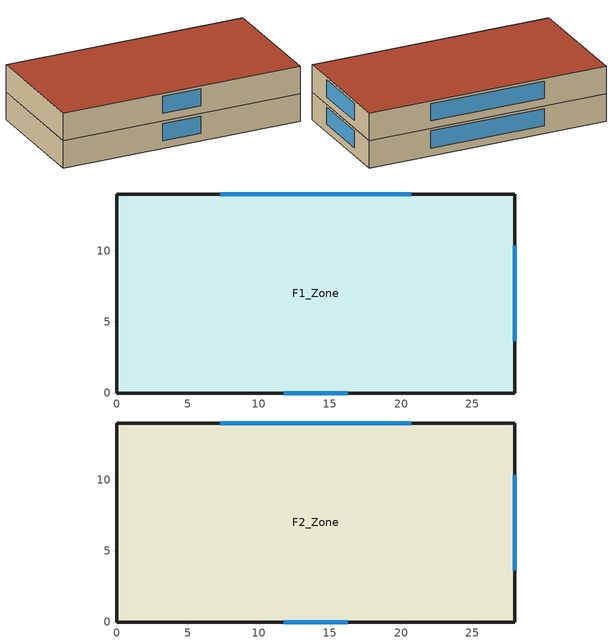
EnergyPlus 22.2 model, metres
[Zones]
F1_Zone
 floor ground (Slab_Cons): 0,14 28,14 28,0 0,0 z0
 wall outside (ExtWall_Cons): 0,0 28,0 28,14 0,14 0,0 z0:3.2
 window (Win_Cons): 11.76,0 16.24,0 / 28,3.64 28,10.36 / 20.72,14 7.28,14 z0.9:2.9
F2_Zone
 floor to F1_Zone (IntFloor_Cons): 0,14 28,14 28,0 0,0 z3.2
 wall outside (ExtWall_Cons): 0,0 28,0 28,14 0,14 0,0 z3.2:6.4
 window (Win_Cons): 11.76,0 16.24,0 / 28,3.64 28,10.36 / 20.72,14 7.28,14 z4.1:6.1
 roof outside (Roof_Cons): 0,0 28,0 28,14 0,14 z6.4
[Site:Location]
Chicago Ohare Intl Ap_IL_USA Design_Conditions: 41.98, -87.92, -6, 201
[SizingPeriod:DesignDay]
Chicago Ohare Intl Ap Ann Htg 99.6% Condns DB: 1, 21, WinterDesignDay, -20, 0, DefaultMultipliers, , Wetbulb, -20, , , , , 98934, 4.9, 270, No, No, No, ASHRAEClearSky, , , , , 0
Chicago Ohare Intl Ap Ann Clg .4% Condns DB=>MWB: 7, 21, SummerDesignDay, 33.3, 10.5, DefaultMultipliers, , Wetbulb, 23.7, , , , , 98934, 5.2, 230, No, No, No, ASHRAETau, , , 0.455, 2.05
[Building]
T3-test-05: 30, Suburbs, 0.04, 0.4, FullExterior, 25, 6
[Material]
Stucco25: MediumRough, 0.0253, 0.6918, 1858, 837, 0.9, 0.7, 0.7
Gypsum13: MediumRough, 0.0127, 0.16, 784.9, 830, 0.9, 0.7, 0.7
Membrane10: MediumRough, 0.0095, 0.16, 1121.3, 1460, 0.9, 0.7, 0.7
MetalDeck: MediumRough, 0.0015, 45.006, 7680, 418.4, 0.9, 0.7, 0.7
Concrete100: MediumRough, 0.1016, 1.311, 2240, 836.8, 0.9, 0.7, 0.7
Carpet: MediumRough, 0.0127, 0.06, 288, 1380, 0.9, 0.7, 0.7
WallIns: MediumRough, 0.08306, 0.049, 265, 836.8, 0.9, 0.7, 0.7
RoofIns: MediumRough, 0.23539, 0.049, 265, 836.8, 0.9, 0.7, 0.7
[Construction]
ExtWall_Cons: Stucco25, WallIns, Gypsum13
Roof_Cons: Membrane10, RoofIns, MetalDeck
Slab_Cons; IntFloor_Cons: Concrete100, Carpet
Win_Cons: Glazing
[WindowMaterial:SimpleGlazingSystem]
Glazing: 3.4, 0.5, 0.72
[Zone]
F1_Zone; F2_Zone: 0, 0, 0, 0, 1, 1, autocalculate, autocalculate
[People]
F1_Zone_People: F1_Zone, OCC_SCH, Area/Person, , , 20, 0.3, autocalculate, ACTIVITY_SCH
F2_Zone_People: F2_Zone, OCC_SCH, Area/Person, , , 20, 0.3, autocalculate, ACTIVITY_SCH
[Lights]
F1_Zone_Lights: F1_Zone, LTG_SCH, Watts/Area, , 7.4, , 0, 0, 0, 1
F2_Zone_Lights: F2_Zone, LTG_SCH, Watts/Area, , 7.4, , 0, 0, 0, 1
[ElectricEquipment]
F1_Zone_Equip: F1_Zone, EQP_SCH, Watts/Area, , 6.6, , 0, 0, 0
F2_Zone_Equip: F2_Zone, EQP_SCH, Watts/Area, , 6.6, , 0, 0, 0
[ZoneInfiltration:DesignFlowRate]
F1_Zone_Infil: F1_Zone, ALWAYS_ON, AirChanges/Hour, , , , 0.45, 1, 0, 0, 0
F2_Zone_Infil: F2_Zone, ALWAYS_ON, AirChanges/Hour, , , , 0.45, 1, 0, 0, 0
[HVACTemplate:Thermostat]
Tstat: HTGSETP_SCH, , CLGSETP_SCH
[HVACTemplate:Zone:Unitary]
F1_Zone: PSZ_F1_Zone, Tstat, autosize, , , Flow/Person, 0.006
F2_Zone: PSZ_F2_Zone, Tstat, autosize, , , Flow/Person, 0.006
[HVACTemplate:System:Unitary]
PSZ_F1_Zone: , F1_Zone, autosize, , 0.5, 500, 0.9, 1, SingleSpeedDX, , , autosize, autosize, 3.3, Gas, , , autosize, 0.88, , autosize, autosize, , NoEconomizer
PSZ_F2_Zone: , F2_Zone, autosize, , 0.5, 500, 0.9, 1, SingleSpeedDX, , , autosize, autosize, 3.3, Gas, , , autosize, 0.88, , autosize, autosize, , NoEconomizer
[Schedule:Compact]
ALWAYS_ON: Fraction, Through: 12/31, For: AllDays, Until: 24:00, 1
OCC_SCH: Fraction, Through: 12/31, For: Weekdays SummerDesignDay WinterDesignDay, Until: 08:00, 0, Until: 18:00, 1, Until: 24:00, 0, For: AllOtherDays, Until: 24:00, 0
LTG_SCH: Fraction, Through: 12/31, For: Weekdays SummerDesignDay WinterDesignDay, Until: 08:00, 0.05, Until: 18:00, 0.8, Until: 24:00, 0.05, For: AllOtherDays, Until: 24:00, 0.05
EQP_SCH: Fraction, Through: 12/31, For: Weekdays SummerDesignDay WinterDesignDay, Until: 08:00, 0.35, Until: 18:00, 1, Until: 24:00, 0.35, For: AllOtherDays, Until: 24:00, 0.35
HTGSETP_SCH: Temperature, Through: 12/31, For: Weekdays SummerDesignDay WinterDesignDay, Until: 08:00, 16.5, Until: 18:00, 21.5, Until: 24:00, 16.5, For: AllOtherDays, Until: 24:00, 16.5
CLGSETP_SCH: Temperature, Through: 12/31, For: Weekdays SummerDesignDay WinterDesignDay, Until: 08:00, 29.5, Until: 18:00, 24.5, Until: 24:00, 29.5, For: AllOtherDays, Until: 24:00, 29.5
ACTIVITY_SCH: Any, Through: 12/31, For: AllDays, Until: 24:00, 130
